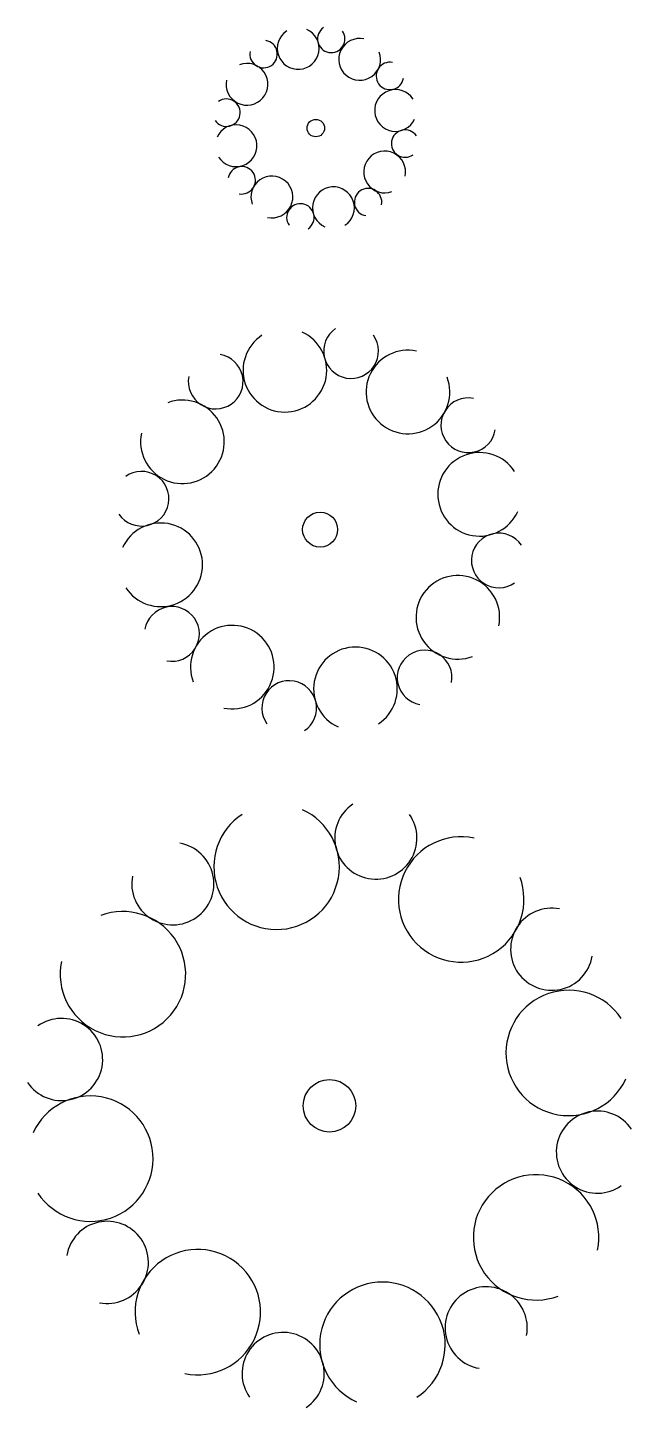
# Model space of a CAD drawing. Extents: x 194.2 to 203.3, y 23.5 to 44.3.
import ezdxf

# ---------------------------------------------------------------- set-up
doc = ezdxf.new("R2010")
doc.units = 0
doc.header["$LTSCALE"] = 10
doc.layers.get('0').update_dxf_attribs({"linetype": 'CONTINUOUS'})

msp = doc.modelspace()

# ---------------------------------------------------------------- linework, layer by layer
at = {"color": 0}
for centre, radius in [((198.55, 42.742), 0.131), ((198.615, 36.711), 0.263), ((198.755, 28.053), 0.394)]:
    msp.add_circle(centre, radius, dxfattribs=at)
for centre, radius, start, end in [((198.285, 43.939), 0.314, 123.2544, 65.543), ((198.782, 44.082), 0.206, 124.2617, 35.294), ((197.766, 43.854), 0.206, 169.2617, 80.294), ((199.209, 43.775), 0.314, 78.2544, 20.543), ((199.209, 43.775), 0.314, 78.2544, 20.543), ((197.516, 43.401), 0.314, 168.2544, 110.543), ((199.662, 43.526), 0.206, 79.2617, 350.294), ((199.662, 43.526), 0.206, 79.2617, 350.294), ((197.209, 42.974), 0.206, 214.2617, 125.294), ((199.747, 43.007), 0.314, 33.2544, 335.543), ((197.353, 42.477), 0.314, 213.2544, 155.543), ((199.89, 42.51), 0.206, 34.2617, 305.294), ((199.583, 42.083), 0.314, 348.2544, 290.543), ((197.438, 41.958), 0.206, 259.2617, 170.294), ((197.891, 41.708), 0.314, 258.2544, 200.543), ((198.815, 41.545), 0.314, 303.2544, 245.543), ((199.334, 41.63), 0.206, 349.2617, 260.294), ((198.318, 41.401), 0.206, 304.2617, 215.294), ((198.086, 39.104), 0.628, 123.2544, 65.543), ((199.079, 39.392), 0.411, 124.2617, 35.294), ((199.933, 38.778), 0.628, 78.2544, 20.543), ((199.933, 38.778), 0.628, 78.2544, 20.543), ((197.047, 38.934), 0.411, 169.2617, 80.294), ((196.548, 38.029), 0.628, 168.2544, 110.543), ((200.839, 38.278), 0.411, 79.2617, 350.294), ((200.839, 38.278), 0.411, 79.2617, 350.294), ((201.009, 37.24), 0.628, 33.2544, 335.543), ((195.934, 37.174), 0.411, 214.2617, 125.294), ((196.222, 36.181), 0.628, 213.2544, 155.543), ((201.296, 36.247), 0.411, 34.2617, 305.294), ((200.682, 35.392), 0.628, 348.2544, 290.543), ((196.391, 35.143), 0.411, 259.2617, 170.294), ((197.297, 34.644), 0.628, 258.2544, 200.543), ((199.145, 34.317), 0.628, 303.2544, 245.543), ((200.183, 34.487), 0.411, 349.2617, 260.294), ((198.151, 34.029), 0.411, 304.2617, 215.294), ((199.451, 32.075), 0.617, 124.2617, 35.294), ((197.961, 31.644), 0.942, 123.2544, 65.543), ((196.404, 31.389), 0.617, 169.2617, 80.294), ((200.733, 31.154), 0.942, 78.2544, 20.543), ((200.733, 31.154), 0.942, 78.2544, 20.543), ((195.655, 30.03), 0.942, 168.2544, 110.543), ((202.091, 30.405), 0.617, 79.2617, 350.294), ((202.091, 30.405), 0.617, 79.2617, 350.294), ((202.346, 28.847), 0.942, 33.2544, 335.543), ((194.734, 28.749), 0.617, 214.2617, 125.294), ((195.165, 27.259), 0.942, 213.2544, 155.543), ((202.777, 27.357), 0.617, 34.2617, 305.294), ((201.856, 26.076), 0.942, 348.2544, 290.543), ((195.42, 25.701), 0.617, 259.2617, 170.294), ((196.778, 24.953), 0.942, 258.2544, 200.543), ((199.55, 24.463), 0.942, 303.2544, 245.543), ((201.107, 24.717), 0.617, 349.2617, 260.294), ((198.06, 24.031), 0.617, 304.2617, 215.294)]:
    msp.add_arc(centre, radius, start, end, dxfattribs=at)

doc.saveas('drawing.dxf')
